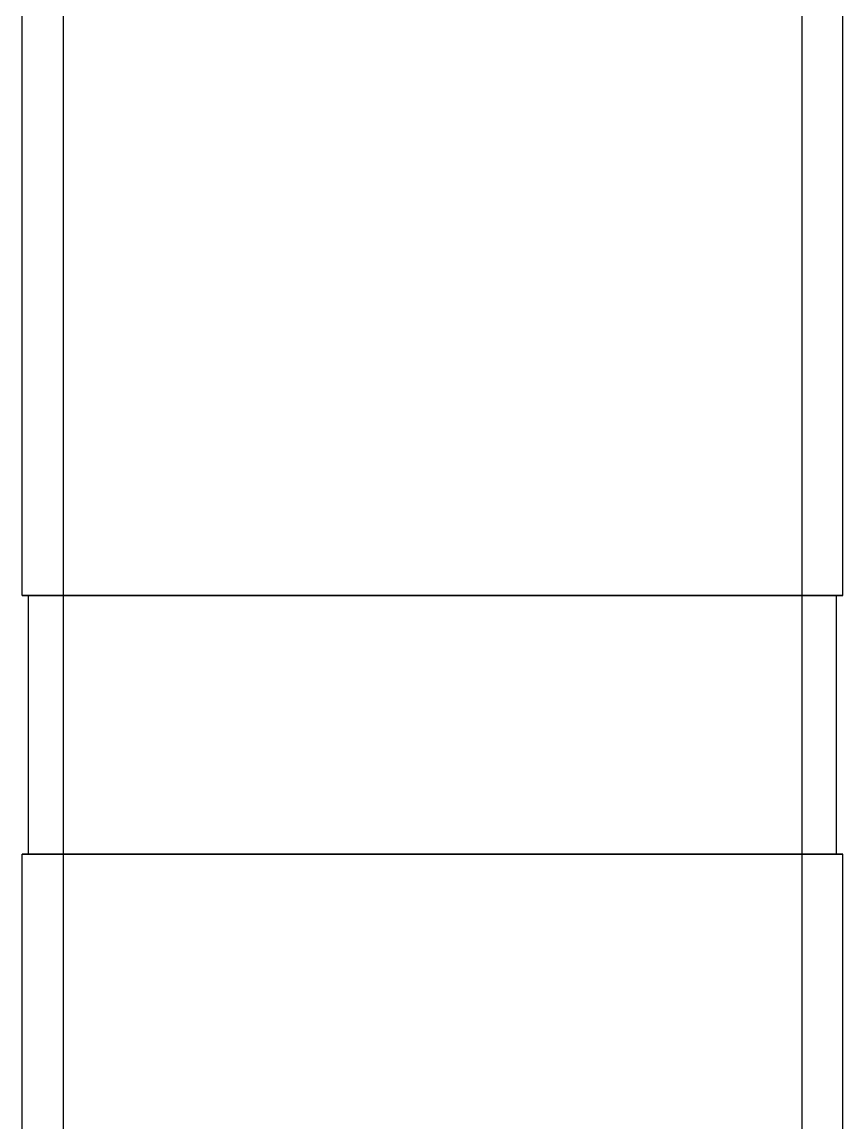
# Model space of a CAD drawing. Header units: millimetres. Extents: x 0 to 275, y -45 to 668.
# Drawn here: x 0 to 63.5, y 125.7 to 210.8 of the extents above; entities that cross this region are included whole.
import ezdxf

# ---------------------------------------------------------------- set-up
doc = ezdxf.new("R2010")
doc.units = ezdxf.units.MM
doc.layers.add('FRONT_HIDDEN', color=8, linetype='CONTINUOUS')
doc.layers.add('FRONT_VISIBLE', color=7, linetype='Continuous')

msp = doc.modelspace()

# ---------------------------------------------------------------- linework, layer by layer
at = {"layer": 'FRONT_HIDDEN'}
for points in [[(3.175, 258), (3.175, 0)], [(60.325, 258), (60.325, 0)], [(63.5, 166.487), (60.739, 166.487), (57.978, 166.487), (55.217, 166.487), (52.457, 166.487), (49.696, 166.487), (46.935, 166.487), (44.174, 166.487), (41.413, 166.487), (38.652, 166.487), (35.891, 166.487), (33.13, 166.487), (30.37, 166.487), (27.609, 166.487), (24.848, 166.487), (22.087, 166.487), (19.326, 166.487), (16.565, 166.487), (13.804, 166.487), (11.043, 166.487), (8.283, 166.487), (5.522, 166.487), (2.761, 166.487), (0, 166.487)], [(63, 166.487), (60.283, 166.487), (57.565, 166.487), (54.848, 166.487), (52.13, 166.487), (49.413, 166.487), (46.696, 166.487), (43.978, 166.487), (41.261, 166.487), (38.543, 166.487), (35.826, 166.487), (33.109, 166.487), (30.391, 166.487), (27.674, 166.487), (24.957, 166.487), (22.239, 166.487), (19.522, 166.487), (16.804, 166.487), (14.087, 166.487), (11.37, 166.487), (8.652, 166.487), (5.935, 166.487), (3.217, 166.487), (0.5, 166.487)], [(0.5, 166.487), (3.217, 166.487), (5.935, 166.487), (8.652, 166.487), (11.37, 166.487), (14.087, 166.487), (16.804, 166.487), (19.522, 166.487), (22.239, 166.487), (24.957, 166.487), (27.674, 166.487), (30.391, 166.487), (33.109, 166.487), (35.826, 166.487), (38.543, 166.487), (41.261, 166.487), (43.978, 166.487), (46.696, 166.487), (49.413, 166.487), (52.13, 166.487), (54.848, 166.487), (57.565, 166.487), (60.283, 166.487), (63, 166.487)], [(63.5, 146.487), (60.739, 146.487), (57.978, 146.487), (55.217, 146.487), (52.457, 146.487), (49.696, 146.487), (46.935, 146.487), (44.174, 146.487), (41.413, 146.487), (38.652, 146.487), (35.891, 146.487), (33.13, 146.487), (30.37, 146.487), (27.609, 146.487), (24.848, 146.487), (22.087, 146.487), (19.326, 146.487), (16.565, 146.487), (13.804, 146.487), (11.043, 146.487), (8.283, 146.487), (5.522, 146.487), (2.761, 146.487), (0, 146.487)], [(63, 146.487), (60.283, 146.487), (57.565, 146.487), (54.848, 146.487), (52.13, 146.487), (49.413, 146.487), (46.696, 146.487), (43.978, 146.487), (41.261, 146.487), (38.543, 146.487), (35.826, 146.487), (33.109, 146.487), (30.391, 146.487), (27.674, 146.487), (24.957, 146.487), (22.239, 146.487), (19.522, 146.487), (16.804, 146.487), (14.087, 146.487), (11.37, 146.487), (8.652, 146.487), (5.935, 146.487), (3.217, 146.487), (0.5, 146.487)], [(0.5, 146.487), (3.217, 146.487), (5.935, 146.487), (8.652, 146.487), (11.37, 146.487), (14.087, 146.487), (16.804, 146.487), (19.522, 146.487), (22.239, 146.487), (24.957, 146.487), (27.674, 146.487), (30.391, 146.487), (33.109, 146.487), (35.826, 146.487), (38.543, 146.487), (41.261, 146.487), (43.978, 146.487), (46.696, 146.487), (49.413, 146.487), (52.13, 146.487), (54.848, 146.487), (57.565, 146.487), (60.283, 146.487), (63, 146.487)]]:
    msp.add_lwpolyline(points, dxfattribs=at)
at = {"layer": 'FRONT_VISIBLE'}
for points in [[(0, 166.487), (0, 296)], [(63.5, 166.487), (63.5, 296)], [(0, 166.487), (2.761, 166.487), (5.522, 166.487), (8.283, 166.487), (11.043, 166.487), (13.804, 166.487), (16.565, 166.487), (19.326, 166.487), (22.087, 166.487), (24.848, 166.487), (27.609, 166.487), (30.37, 166.487), (33.13, 166.487), (35.891, 166.487), (38.652, 166.487), (41.413, 166.487), (44.174, 166.487), (46.935, 166.487), (49.696, 166.487), (52.457, 166.487), (55.217, 166.487), (57.978, 166.487), (60.739, 166.487), (63.5, 166.487)], [(0.5, 146.487), (0.5, 166.487)], [(63, 146.487), (63, 166.487)], [(0, 146.487), (2.761, 146.487), (5.522, 146.487), (8.283, 146.487), (11.043, 146.487), (13.804, 146.487), (16.565, 146.487), (19.326, 146.487), (22.087, 146.487), (24.848, 146.487), (27.609, 146.487), (30.37, 146.487), (33.13, 146.487), (35.891, 146.487), (38.652, 146.487), (41.413, 146.487), (44.174, 146.487), (46.935, 146.487), (49.696, 146.487), (52.457, 146.487), (55.217, 146.487), (57.978, 146.487), (60.739, 146.487), (63.5, 146.487)], [(0, 26.25), (0, 146.487)], [(63.5, 26.25), (63.5, 146.487)]]:
    msp.add_lwpolyline(points, dxfattribs=at)

doc.saveas('drawing.dxf')
